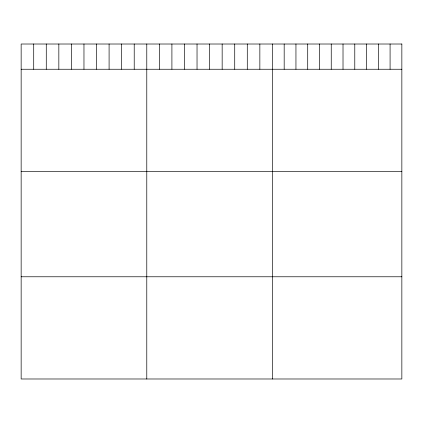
<?xml version="1.0" encoding="UTF-8"?>
<svg xmlns="http://www.w3.org/2000/svg" width="423" height="423" viewBox="0 0 423 423"><rect width="100%" height="100%" fill="white"/><g stroke="black" fill="none" stroke-linecap="round" stroke-linejoin="round"><path stroke-width="0.63" d="M21.15 69.25L401.85 69.25M21.15 171.463L401.85 171.463M21.15 276.774L401.85 276.774M390.085 44.013L390.085 69.25M378.315 44.013L378.315 69.25M366.551 44.013L366.551 69.25M354.781 44.013L354.781 69.25M343.016 44.013L343.016 69.25M331.246 44.013L331.246 69.25M319.481 44.013L319.481 69.25M307.711 44.013L307.711 69.25M295.947 44.013L295.947 69.25M284.177 44.013L284.177 69.25M272.412 44.013L272.412 378.987M259.849 44.013L259.849 69.25M247.286 44.013L247.286 69.25M234.723 44.013L234.723 69.25M222.16 44.013L222.16 69.25M209.597 44.013L209.597 69.25M197.033 44.013L197.033 69.25M184.47 44.013L184.47 69.25M171.907 44.013L171.907 69.25M159.344 44.013L159.344 69.25M146.781 44.013L146.781 378.987M134.218 44.013L134.218 69.25M121.655 44.013L121.655 69.25M109.092 44.013L109.092 69.25M96.529 44.013L96.529 69.25M83.966 44.013L83.966 69.25M71.402 44.013L71.402 69.25M58.839 44.013L58.839 69.25M46.276 44.013L46.276 69.25M33.713 44.013L33.713 69.25M401.85 44.013L21.15 44.013L21.15 378.987L401.85 378.987L401.85 44.013"/></g></svg>
